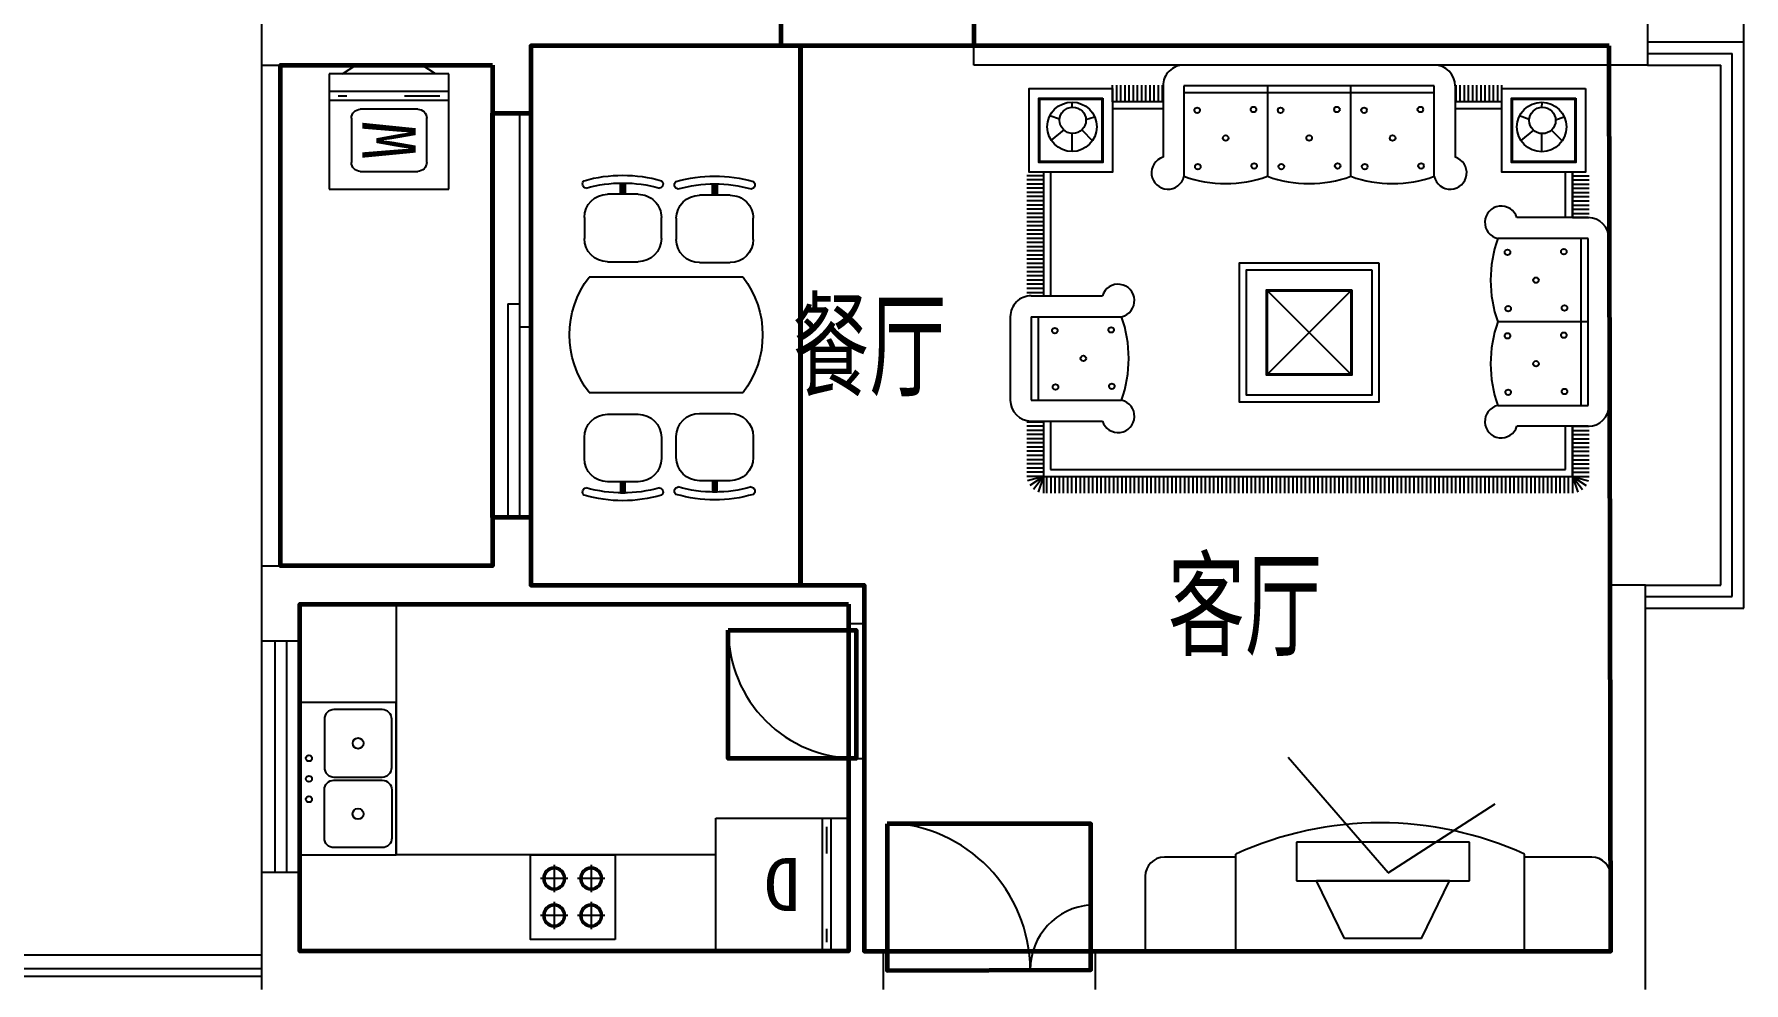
# Model space of a CAD drawing. Extents: x -405402 to -369797, y -543589 to -514104.
# Drawn here: x -385977 to -377097, y -524069 to -519144 of the extents above; entities that cross this region are included whole.
import ezdxf
from ezdxf.enums import TextEntityAlignment as Align

# ---------------------------------------------------------------- set-up
doc = ezdxf.new("R2010")
doc.units = 0
doc.header["$LTSCALE"] = 1000
doc.header["$MEASUREMENT"] = 0
doc.layers.get('0').update_dxf_attribs({"linetype": 'CONTINUOUS'})
for name, color, linetype in [('ARCH', 2, 'CONTINUOUS'), ('CTEXT', 4, 'CONTINUOUS'), ('DIM', 3, 'CONTINUOUS'), ('DIM1', 2, 'CONTINUOUS'), ('JJ', 31, 'CONTINUOUS'), ('PWINDOW', 2, 'CONTINUOUS'), ('UTIL', 4, 'CONTINUOUS'), ('WALL', 2, 'CONTINUOUS'), ('WIN', 4, 'CONTINUOUS'), ('WINDOW', 3, 'CONTINUOUS'), ('WINDOW_TEXT', 7, 'CONTINUOUS')]:
    doc.layers.add(name, color=color, linetype=linetype)
for name, color, linetype, lineweight in [('GT_厨房', 4, 'CONTINUOUS', 60), ('GT_客厅', 2, 'CONTINUOUS', 60), ('GT_过道', 30, 'CONTINUOUS', 60), ('GT_门', 245, 'CONTINUOUS', 60), ('GT_阳台', 6, 'CONTINUOUS', 60), ('GT_餐厅', 3, 'CONTINUOUS', 60)]:
    doc.layers.add(name, color=color, linetype=linetype, lineweight=lineweight)
doc.layers.get('DIM').off()
doc.styles.add('_FSD', font='simplex.shx', dxfattribs={"width": 0.8, "bigfont": 'hztxt0.shx'})
doc.styles.add('ATT', font='TXT')
doc.styles.add('DIM_FONT', font='ROMAND.shx', dxfattribs={"width": 0.7})
doc.styles.add('SIMPLEX', font='SIMPLEX.SHX')

# ---------------------------------------------------------------- blocks, each defined once
blk = doc.blocks.new('A$C02A60504')
at = {"layer": 'JJ'}
for p, q in [((305.5, 954.6, -9267), (195.5, 954.6, -9267)), ((533.4, 101.6, -9267), (533.4, 901.6, -9267)), ((1133.4, 901.6, -9267), (1133.4, 101.6, -9267)), ((1328.1, 954.6, -9267), (1438.1, 954.6, -9267)), ((75.5, 834.6, -9267), (75.5, 674.6, -9267)), ((425.5, 674.6, -9267), (425.5, 834.6, -9267)), ((1208.1, 674.6, -9267), (1208.1, 834.6, -9267)), ((1558.1, 834.6, -9267), (1558.1, 674.6, -9267)), ((17.9, 767.2, -9267), (74.7, 767.2, -9267)), ((17.9, 742.5, -9267), (17.9, 767.2, -9267)), ((74.7, 742.5, -9267), (17.9, 742.5, -9267)), ((74.7, 767.2, -9267), (74.7, 742.5, -9267)), ((1558.9, 767.2, -9267), (1558.9, 742.5, -9267)), ((1615.7, 767.2, -9267), (1558.9, 767.2, -9267)), ((1558.9, 742.5, -9267), (1615.7, 742.5, -9267)), ((1615.7, 742.5, -9267), (1615.7, 767.2, -9267)), ((195.5, 554.6, -9267), (305.5, 554.6, -9267)), ((1438.1, 554.6, -9267), (1328.1, 554.6, -9267)), ((300.8, 477.2, -9267), (190.8, 477.2, -9267)), ((1332.8, 477.2, -9267), (1442.8, 477.2, -9267)), ((70.8, 357.2, -9267), (70.8, 197.2, -9267)), ((420.8, 197.2, -9267), (420.8, 357.2, -9267)), ((1212.8, 197.2, -9267), (1212.8, 357.2, -9267)), ((1562.8, 357.2, -9267), (1562.8, 197.2, -9267)), ((13.2, 265.1, -9267), (13.2, 289.8, -9267)), ((13.2, 289.8, -9267), (70, 289.8, -9267)), ((70, 289.8, -9267), (70, 265.1, -9267)), ((1620.4, 289.8, -9267), (1563.6, 289.8, -9267)), ((1563.6, 289.8, -9267), (1563.6, 265.1, -9267)), ((1620.4, 265.1, -9267), (1620.4, 289.8, -9267)), ((70, 265.1, -9267), (13.2, 265.1, -9267)), ((1563.6, 265.1, -9267), (1620.4, 265.1, -9267)), ((190.8, 77.2, -9267), (300.8, 77.2, -9267)), ((1442.8, 77.2, -9267), (1332.8, 77.2, -9267))]:
    blk.add_line(p, q, dxfattribs=at)
for centre, radius, start, end in [((833.4, 509.8, -9267), 493.5, 52.56422, 127.43578), ((716.2, 754.2, -9267), 739.3, 164.21814, 195.78186), ((21.6, 941.6, -9267), 21.8, 7.50476, 140.93151), ((716.2, 754.2, -9267), 699.3, 164.21814, 195.78186), ((195.5, 834.6, -9267), 120, 90, 180), ((305.5, 834.6, -9267), 120, 0, 90), ((1328.1, 834.6, -9267), 120, 90, 180), ((1438.1, 834.6, -9267), 120, 360, 90), ((1612, 941.6, -9267), 21.8, 39.06849, 172.49524), ((917.5, 754.2, -9267), 699.3, 344.21814, 15.78186), ((917.5, 754.2, -9267), 739.3, 344.21814, 15.78186), ((195.5, 674.6, -9267), 120, 180, 270), ((305.5, 674.6, -9267), 120, 270, 0), ((1328.1, 674.6, -9267), 120, 180, 270), ((1438.1, 674.6, -9267), 120, 270, 360), ((21.6, 566.9, -9267), 21.8, 219.06849, 352.49524), ((1612, 566.9, -9267), 21.8, 187.50476, 320.93151), ((711.5, 276.8, -9267), 739.3, 164.21814, 195.78186), ((16.9, 464.2, -9267), 21.8, 7.50476, 140.93151), ((711.5, 276.8, -9267), 699.3, 164.21814, 195.78186), ((190.8, 357.2, -9267), 120, 90, 180), ((300.8, 357.2, -9267), 120, 0, 90), ((1332.8, 357.2, -9267), 120, 90, 180), ((1442.8, 357.2, -9267), 120, 360, 90), ((1616.7, 464.2, -9267), 21.8, 39.06849, 172.49524), ((922.2, 276.8, -9267), 699.3, 344.21814, 15.78186), ((922.2, 276.8, -9267), 739.3, 344.21814, 15.78186), ((190.8, 197.2, -9267), 120, 180, 270), ((300.8, 197.2, -9267), 120, 270, 0), ((1332.8, 197.2, -9267), 120, 180, 270), ((1442.8, 197.2, -9267), 120, 270, 360), ((833.4, 493.5, -9267), 493.5, 232.56422, 307.43578), ((16.9, 89.5, -9267), 21.8, 219.06849, 352.49524), ((1616.7, 89.5, -9267), 21.8, 187.50476, 320.93151)]:
    blk.add_arc(centre, radius, start, end, dxfattribs=at)
for points in [[(17.9, 742.5, -9267), (17.9, 767.2, -9267), (74.7, 742.5, -9267), (74.7, 767.2, -9267)], [(1615.7, 742.5, -9267), (1615.7, 767.2, -9267), (1558.9, 742.5, -9267), (1558.9, 767.2, -9267)], [(13.2, 265.1, -9267), (13.2, 289.8, -9267), (70, 265.1, -9267), (70, 289.8, -9267)], [(1620.4, 265.1, -9267), (1620.4, 289.8, -9267), (1563.6, 265.1, -9267), (1563.6, 289.8, -9267)]]:
    blk.add_solid(points, dxfattribs=at)
blk = doc.blocks.new('A$C431C2F8F')
at = {"layer": 'JJ', "rotation": 90}
blk.add_blockref('A$C02A60504', (1003.3, 0, -9267), dxfattribs=at)
blk = doc.blocks.new('SFJ15')
at = {"layer": 'JJ', "color": 252}
for p, q in [((-3198.4, 2248.2), (-3251.2, 2316.9)), ((-3198.4, 2248.2), (-3226.3, 2330.2)), ((-3198.4, 2248.2), (-3198.4, 2334.9)), ((-3176.8, 2248.2), (-3176.8, 2334.9)), ((-3155.1, 2248.2), (-3155.1, 2334.9)), ((-3133.4, 2248.2), (-3133.4, 2334.9)), ((-3111.7, 2248.2), (-3111.7, 2334.9)), ((-3090.1, 2248.2), (-3090.1, 2334.9)), ((-3068.4, 2248.2), (-3068.4, 2334.9)), ((-3046.7, 2248.2), (-3046.7, 2334.9)), ((-3025, 2248.2), (-3025, 2334.9)), ((-3003.4, 2248.2), (-3003.4, 2334.9)), ((-2981.7, 2248.2), (-2981.7, 2334.9)), ((-2960, 2248.2), (-2960, 2334.9)), ((-2938.3, 2248.2), (-2938.3, 2334.9)), ((-2916.7, 2248.2), (-2916.7, 2334.9)), ((-2895, 2248.2), (-2895, 2334.9)), ((-2873.3, 2248.2), (-2873.3, 2334.9)), ((-2851.6, 2248.2), (-2851.6, 2334.9)), ((-2830, 2248.2), (-2830, 2334.9)), ((-2808.3, 2248.2), (-2808.3, 2334.9)), ((-2786.6, 2248.2), (-2786.6, 2334.9)), ((-2764.9, 2248.2), (-2764.9, 2334.9)), ((-2743.3, 2248.2), (-2743.3, 2334.9)), ((-2721.6, 2248.2), (-2721.6, 2334.9)), ((-2699.9, 2248.2), (-2699.9, 2334.9)), ((-2678.2, 2248.2), (-2678.2, 2334.9)), ((-2656.6, 2248.2), (-2656.6, 2334.9)), ((-2634.9, 2248.2), (-2634.9, 2334.9)), ((-2613.2, 2248.2), (-2613.2, 2334.9)), ((-2591.5, 2248.2), (-2591.5, 2334.9)), ((-2569.9, 2248.2), (-2569.9, 2334.9)), ((-2548.2, 2248.2), (-2548.2, 2334.9)), ((-2526.5, 2248.2), (-2526.5, 2334.9)), ((-2504.8, 2248.2), (-2504.8, 2334.9)), ((-2483.2, 2248.2), (-2483.2, 2334.9)), ((-2461.5, 2248.2), (-2461.5, 2334.9)), ((-2439.8, 2248.2), (-2439.8, 2334.9)), ((-2418.1, 2248.2), (-2418.1, 2334.9)), ((-2396.5, 2248.2), (-2396.5, 2334.9)), ((-2374.8, 2248.2), (-2374.8, 2334.9)), ((-2353.1, 2248.2), (-2353.1, 2334.9)), ((-2331.4, 2248.2), (-2331.4, 2334.9)), ((-2309.8, 2248.2), (-2309.8, 2334.9)), ((-2288.1, 2248.2), (-2288.1, 2334.9)), ((-2266.4, 2248.2), (-2266.4, 2334.9)), ((-2244.7, 2248.2), (-2244.7, 2334.9)), ((-2223.1, 2248.2), (-2223.1, 2334.9)), ((-2201.4, 2248.2), (-2201.4, 2334.9)), ((-2179.7, 2248.2), (-2179.7, 2334.9)), ((-2158, 2248.2), (-2158, 2334.9)), ((-2136.4, 2248.2), (-2136.4, 2334.9)), ((-2114.7, 2248.2), (-2114.7, 2334.9)), ((-2093, 2248.2), (-2093, 2334.9)), ((-2071.3, 2248.2), (-2071.3, 2334.9)), ((-2049.7, 2248.2), (-2049.7, 2334.9)), ((-2028, 2248.2), (-2028, 2334.9)), ((-2006.3, 2248.2), (-2006.3, 2334.9)), ((-1984.6, 2248.2), (-1984.6, 2334.9)), ((-1963, 2248.2), (-1963, 2334.9)), ((-1941.3, 2248.2), (-1941.3, 2334.9)), ((-1919.6, 2248.2), (-1919.6, 2334.9)), ((-1897.9, 2248.2), (-1897.9, 2334.9)), ((-1876.3, 2248.2), (-1876.3, 2334.9)), ((-1854.6, 2248.2), (-1854.6, 2334.9)), ((-1832.9, 2248.2), (-1832.9, 2334.9)), ((-1811.2, 2248.2), (-1811.2, 2334.9)), ((-1789.6, 2248.2), (-1789.6, 2334.9)), ((-1767.9, 2248.2), (-1767.9, 2334.9)), ((-1746.2, 2248.2), (-1746.2, 2334.9)), ((-1724.5, 2248.2), (-1724.5, 2334.9)), ((-1702.9, 2248.2), (-1702.9, 2334.9)), ((-1681.2, 2248.2), (-1681.2, 2334.9)), ((-1659.5, 2248.2), (-1659.5, 2334.9)), ((-1637.8, 2248.2), (-1637.8, 2334.9)), ((-1616.2, 2248.2), (-1616.2, 2334.9)), ((-1594.5, 2248.2), (-1594.5, 2334.9)), ((-1572.8, 2248.2), (-1572.8, 2334.9)), ((-1551.1, 2248.2), (-1551.1, 2334.9)), ((-1529.5, 2248.2), (-1529.5, 2334.9)), ((-1507.8, 2248.2), (-1507.8, 2334.9)), ((-1486.1, 2248.2), (-1486.1, 2334.9)), ((-1464.4, 2248.2), (-1464.4, 2334.9)), ((-1442.8, 2248.2), (-1442.8, 2334.9)), ((-1421.1, 2248.2), (-1421.1, 2334.9)), ((-1399.4, 2248.2), (-1399.4, 2334.9)), ((-1377.7, 2248.2), (-1377.7, 2334.9)), ((-1356.1, 2248.2), (-1356.1, 2334.9)), ((-1334.4, 2248.2), (-1334.4, 2334.9)), ((-1312.7, 2248.2), (-1312.7, 2334.9)), ((-1291, 2248.2), (-1291, 2334.9)), ((-1269.4, 2248.2), (-1269.4, 2334.9)), ((-1247.7, 2248.2), (-1247.7, 2334.9)), ((-1226, 2248.2), (-1226, 2334.9)), ((-1204.3, 2248.2), (-1204.3, 2334.9)), ((-1182.7, 2248.2), (-1182.7, 2334.9)), ((-1161, 2248.2), (-1161, 2334.9)), ((-1139.3, 2248.2), (-1139.3, 2334.9)), ((-1117.6, 2248.2), (-1117.6, 2334.9)), ((-1096, 2248.2), (-1096, 2334.9)), ((-1074.3, 2248.2), (-1074.3, 2334.9)), ((-1052.6, 2248.2), (-1052.6, 2334.9)), ((-1030.9, 2248.2), (-1030.9, 2334.9)), ((-1009.3, 2248.2), (-1009.3, 2334.9)), ((-987.6, 2248.2), (-987.6, 2334.9)), ((-965.9, 2248.2), (-965.9, 2334.9)), ((-944.2, 2248.2), (-944.2, 2334.9)), ((-922.6, 2248.2), (-922.6, 2334.9)), ((-900.9, 2248.2), (-900.9, 2334.9)), ((-879.2, 2248.2), (-879.2, 2334.9)), ((-857.5, 2248.2), (-857.5, 2334.9)), ((-835.9, 2248.2), (-835.9, 2334.9)), ((-814.2, 2248.2), (-814.2, 2334.9)), ((-792.5, 2248.2), (-792.5, 2334.9)), ((-770.8, 2248.2), (-770.8, 2334.9)), ((-749.2, 2248.2), (-749.2, 2334.9)), ((-727.5, 2248.2), (-727.5, 2334.9)), ((-705.8, 2248.2), (-705.8, 2334.9)), ((-684.1, 2248.2), (-684.1, 2334.9)), ((-662.5, 2248.2), (-662.5, 2334.9)), ((-640.8, 2248.2), (-640.8, 2334.9)), ((-619.1, 2248.2), (-619.1, 2334.9)), ((-597.4, 2248.2), (-597.4, 2334.9)), ((-575.8, 2248.2), (-575.8, 2334.9)), ((-554.1, 2248.2), (-554.1, 2334.9)), ((-532.4, 2248.2), (-532.4, 2334.9)), ((-510.7, 2248.2), (-510.7, 2334.9)), ((-489.1, 2248.2), (-489.1, 2334.9)), ((-467.4, 2248.2), (-467.4, 2334.9)), ((-452, 2248.2), (-452, 2334.9)), ((-452, 2248.2), (-424.2, 2330.2)), ((-452, 2248.2), (-399.2, 2316.9)), ((-3198.4, 2248.2), (-3285.1, 2248.2)), ((-3198.4, 2226.5), (-3285.1, 2226.5)), ((-3198.4, 2248.2), (-3282.2, 2270.6)), ((-3198.4, 2248.2), (-3270.5, 2296.3)), ((-3198.4, 1988.4), (-3198.4, 2248.2)), ((-3198.4, 2248.2), (-3198.4, 1988.4)), ((-452, 2248.2), (-3198.4, 2248.2)), ((-452, 2248.2), (-379.9, 2296.3)), ((-452, 2248.2), (-368.3, 2270.6)), ((-452, 2248.2), (-365.3, 2248.2)), ((-452, 1961), (-452, 2248.2)), ((-452, 2226.5), (-365.3, 2226.5)), ((-3198.4, 2204.8), (-3285.1, 2204.8)), ((-3198.4, 2183.1), (-3285.1, 2183.1)), ((-3198.4, 2161.5), (-3285.1, 2161.5)), ((-3198.4, 2139.8), (-3285.1, 2139.8)), ((-3162.3, 2212), (-3162.3, 1988.4)), ((-488.2, 2212), (-3162.3, 2212)), ((-488.2, 1961), (-488.2, 2212)), ((-452, 2204.8), (-365.3, 2204.8)), ((-452, 2183.1), (-365.3, 2183.1)), ((-452, 2161.5), (-365.3, 2161.5)), ((-452, 2139.8), (-365.3, 2139.8)), ((-3198.4, 2118.1), (-3285.1, 2118.1)), ((-3198.4, 2096.4), (-3285.1, 2096.4)), ((-3198.4, 2074.8), (-3285.1, 2074.8)), ((-3198.4, 2053.1), (-3285.1, 2053.1)), ((-452, 2118.1), (-365.3, 2118.1)), ((-452, 2096.4), (-365.3, 2096.4)), ((-452, 2074.8), (-365.3, 2074.8)), ((-452, 2053.1), (-365.3, 2053.1)), ((-3198.4, 2031.4), (-3285.1, 2031.4)), ((-3198.4, 2009.7), (-3285.1, 2009.7)), ((-3198.4, 1988.1), (-3285.1, 1988.1)), ((-3280.4, 1988.4), (-2910.4, 1988.4)), ((-387.2, 1961), (-757.2, 1961)), ((-452, 2031.4), (-365.3, 2031.4)), ((-452, 2009.7), (-365.3, 2009.7)), ((-452, 1988.1), (-365.3, 1988.1)), ((-452, 1966.4), (-365.3, 1966.4)), ((-3388.7, 1880), (-3388.7, 1013)), ((-2810.7, 1880), (-3280.4, 1880)), ((-3280.4, 1880), (-3280.4, 1013)), ((-3244.2, 1880), (-3244.2, 1013)), ((-387.2, 1852.6), (-856.8, 1852.6)), ((-423.3, 1419.1), (-423.3, 1852.6)), ((-387.2, 1419.1), (-387.2, 1852.6)), ((-278.8, 1419.1), (-278.8, 1852.6)), ((-2047.7, 1284.9), (-1614.2, 1718.4)), ((-1614.2, 1284.9), (-2047.7, 1718.4)), ((-3280.4, 1446.5), (-2810.7, 1446.5)), ((-387.2, 1419.1), (-856.8, 1419.1)), ((-387.2, 1310.7), (-757.2, 1310.7)), ((-488.2, 668.2), (-488.2, 1310.7)), ((-452, 668.2), (-452, 1310.7)), ((-452, 1294.5), (-365.3, 1294.5)), ((-452, 1272.8), (-365.3, 1272.8)), ((-452, 1251.1), (-365.3, 1251.1)), ((-452, 1229.4), (-365.3, 1229.4)), ((-452, 1207.8), (-365.3, 1207.8)), ((-452, 1186.1), (-365.3, 1186.1)), ((-452, 1164.4), (-365.3, 1164.4)), ((-452, 1142.7), (-365.3, 1142.7)), ((-452, 1121.1), (-365.3, 1121.1)), ((-452, 1099.4), (-365.3, 1099.4)), ((-452, 1077.7), (-365.3, 1077.7)), ((-3280.4, 1013), (-2810.7, 1013)), ((-452, 1056), (-365.3, 1056)), ((-452, 1034.4), (-365.3, 1034.4)), ((-452, 1012.7), (-365.3, 1012.7)), ((-452, 991), (-365.3, 991)), ((-3198.4, 904.3), (-3285.1, 904.3)), ((-3280.4, 904.7), (-2910.4, 904.7)), ((-3198.4, 668.2), (-3198.4, 904.7)), ((-3198.4, 904.7), (-3198.4, 668.2)), ((-3162.3, 904.7), (-3162.3, 668.2)), ((-452, 969.3), (-365.3, 969.3)), ((-452, 947.7), (-365.3, 947.7)), ((-452, 926), (-365.3, 926)), ((-452, 904.3), (-365.3, 904.3)), ((-3198.4, 882.6), (-3285.1, 882.6)), ((-3198.4, 861), (-3285.1, 861)), ((-3198.4, 839.3), (-3285.1, 839.3)), ((-3198.4, 817.6), (-3285.1, 817.6)), ((-452, 882.6), (-365.3, 882.6)), ((-452, 861), (-365.3, 861)), ((-452, 839.3), (-365.3, 839.3)), ((-452, 817.6), (-365.3, 817.6)), ((-3198.4, 795.9), (-3285.1, 795.9)), ((-3198.4, 774.3), (-3285.1, 774.3)), ((-3198.4, 752.6), (-3285.1, 752.6)), ((-3198.4, 730.9), (-3285.1, 730.9)), ((-452, 795.9), (-365.3, 795.9)), ((-452, 774.3), (-365.3, 774.3)), ((-452, 752.6), (-365.3, 752.6)), ((-452, 730.9), (-365.3, 730.9)), ((-3198.4, 709.2), (-3285.1, 709.2)), ((-3198.4, 687.6), (-3285.1, 687.6)), ((-2481.1, 690.5), (-2481.1, 220.9)), ((-2047.6, 690.5), (-2047.6, 220.9)), ((-1614.1, 220.9), (-1614.1, 690.5)), ((-1180.6, 220.9), (-1180.6, 690.5)), ((-452, 709.2), (-365.3, 709.2)), ((-452, 687.6), (-365.3, 687.6)), ((-3038.7, 466.4), (-3037.6, 559.4)), ((-2589.5, 220.9), (-2589.5, 590.9)), ((-1072.3, 220.9), (-1072.3, 590.9)), ((-599.1, 465.4), (-598, 558.4)), ((-3091.3, 451.8), (-3145, 506.7)), ((-2996.3, 450.6), (-2931.4, 504.2)), ((-651.7, 450.8), (-705.4, 505.8)), ((-556.7, 449.7), (-491.7, 503.3)), ((-3111.2, 397.1), (-3156.2, 381.6)), ((-2974.6, 394.6), (-2924, 377)), ((-671.6, 396.1), (-716.6, 380.7)), ((-535, 393.6), (-484.4, 376.1)), ((-3040.2, 334.4), (-3040.6, 305.8)), ((-2832.7, 340.5), (-2589.5, 340.5)), ((-2832.7, 304.4), (-2832.7, 217.7)), ((-2832.7, 304.4), (-2589.5, 304.4)), ((-2811, 304.4), (-2811, 217.7)), ((-2789.4, 304.4), (-2789.4, 217.7)), ((-2767.7, 304.4), (-2767.7, 217.7)), ((-2746, 304.4), (-2746, 217.7)), ((-2724.3, 304.4), (-2724.3, 217.7)), ((-2702.7, 304.4), (-2702.7, 217.7)), ((-2681, 304.4), (-2681, 217.7)), ((-2659.3, 304.4), (-2659.3, 217.7)), ((-2637.6, 304.4), (-2637.6, 217.7)), ((-2616, 304.4), (-2616, 217.7)), ((-2594.3, 304.4), (-2594.3, 217.7)), ((-1072.3, 340.5), (-810, 340.5)), ((-1072.3, 304.4), (-810, 304.4)), ((-1070.1, 304.4), (-1070.1, 217.7)), ((-1048.4, 304.4), (-1048.4, 217.7)), ((-1026.8, 304.4), (-1026.8, 217.7)), ((-1005.1, 304.4), (-1005.1, 217.7)), ((-983.4, 304.4), (-983.4, 217.7)), ((-961.7, 304.4), (-961.7, 217.7)), ((-940.1, 304.4), (-940.1, 217.7)), ((-918.4, 304.4), (-918.4, 217.7)), ((-896.7, 304.4), (-896.7, 217.7)), ((-875, 304.4), (-875, 217.7)), ((-853.4, 304.4), (-853.4, 217.7)), ((-831.7, 304.4), (-831.7, 217.7)), ((-810, 304.4), (-810, 217.7)), ((-600.6, 333.5), (-600.9, 304.8)), ((-2481.1, 257), (-1180.6, 257)), ((-2481.1, 220.9), (-1180.6, 220.9)), ((-2481.1, 112.5), (-1180.6, 112.5))]:
    blk.add_line(p, q, dxfattribs=at)
for points in [[(-2192.2, 1140.4), (-2192.2, 1862.9), (-1469.7, 1862.9), (-1469.7, 1140.4)], [(-2156.1, 1176.5), (-2156.1, 1826.8), (-1505.8, 1826.8), (-1505.8, 1176.5)], [(-2052.7, 1279.9), (-2052.7, 1723.4), (-1609.2, 1723.4), (-1609.2, 1279.9)], [(-2047.7, 1284.9), (-2047.7, 1718.4), (-1614.2, 1718.4), (-1614.2, 1284.9)], [(-3266.2, 234.7), (-3266.2, 668.2), (-2832.7, 668.2), (-2832.7, 234.7)], [(-810, 234.7), (-810, 668.2), (-376.5, 668.2), (-376.5, 234.7)], [(-3216.2, 284.7), (-3216.2, 618.2), (-2882.7, 618.2), (-2882.7, 284.7)], [(-3211.2, 289.7), (-3211.2, 613.2), (-2887.7, 613.2), (-2887.7, 289.7)], [(-760, 284.7), (-760, 618.2), (-426.5, 618.2), (-426.5, 284.7)], [(-755, 289.7), (-755, 613.2), (-431.5, 613.2), (-431.5, 289.7)]]:
    blk.add_lwpolyline(points, close=True, dxfattribs=at)
for centre, radius in [((-3157.5, 1807.8), 14.4), ((-2864.9, 1811.4), 14.4), ((-806.2, 1780.3), 14.4), ((-513.6, 1784), 14.4), ((-3009.4, 1663.3), 14.4), ((-658.1, 1635.8), 14.4), ((-3153.9, 1515.2), 14.4), ((-2861.3, 1518.8), 14.4), ((-802.6, 1487.7), 14.4), ((-510, 1491.3), 14.4), ((-3157.5, 1374.3), 14.4), ((-2864.9, 1377.9), 14.4), ((-3009.4, 1229.8), 14.4), ((-3153.9, 1081.7), 14.4), ((-2861.3, 1085.3), 14.4), ((-2412.5, 636.3), 14.4), ((-2119.9, 639.9), 14.4), ((-1979, 636.3), 14.4), ((-1686.4, 639.9), 14.4), ((-1545.5, 636.3), 14.4), ((-1252.9, 639.9), 14.4), ((-3039, 434.2), 128.4), ((-599.4, 433.3), 128.4), ((-3042.8, 400.4), 68.4), ((-2264.4, 491.8), 14.4), ((-1830.9, 491.8), 14.4), ((-1397.4, 491.8), 14.4), ((-603.2, 399.5), 68.4), ((-2408.9, 343.7), 14.4), ((-2116.3, 347.3), 14.4), ((-1975.4, 343.7), 14.4), ((-1682.8, 347.3), 14.4), ((-1541.9, 343.7), 14.4), ((-1249.3, 347.3), 14.4)]:
    blk.add_circle(centre, radius, dxfattribs=at)
for centre, radius, start, end in [((-2829, 1963.2), 85.2, 282.40664, 162.79496), ((-3280.4, 1880), 108.4, 90, 180), ((-838.5, 1935.8), 85.2, 17.20504, 257.59336), ((-387.2, 1852.6), 108.4, 0, 90), ((-3423.8, 1663.3), 650.2, 340.52878, 19.47122), ((-243.8, 1635.8), 650.2, 160.52878, 199.47122), ((-3423.8, 1229.8), 650.2, 340.52878, 19.47122), ((-838.5, 1335.9), 85.2, 102.40664, 342.79496), ((-387.2, 1419.1), 108.4, 270, 0), ((-3280.4, 1013), 108.4, 180, 270), ((-2829, 929.9), 85.2, 197.20504, 77.59336), ((-2564.3, 672.2), 85.2, 12.40664, 252.79496), ((-2264.4, 77.4), 650.2, 70.52878, 109.47122), ((-1830.9, 77.4), 650.2, 70.52878, 109.47122), ((-1397.4, 77.4), 650.2, 70.52878, 109.47122), ((-1097.4, 672.2), 85.2, 287.20504, 167.59336), ((-2481.1, 220.9), 108.4, 180, 270), ((-1180.6, 220.9), 108.4, 270, 0)]:
    blk.add_arc(centre, radius, start, end, dxfattribs=at)
blk = doc.blocks.new('TV22')
at = {"layer": 'JJ', "color": 252}
for p, q in [((-1607.3, 999.7, 200), (-2128.1, 1599.3, 200)), ((-1607.3, 999.7, 200), (-1051.6, 1358.8, 200)), ((-2084.6, 1158.2, -400), (-2084.6, 958.2, -400)), ((-1184.6, 1158.2, -400), (-2084.6, 1158.2, -400)), ((-1184.6, 958.2, -400), (-1184.6, 1158.2, -400)), ((-2399.5, 1081.7, 200), (-2769.8, 1081.7, 200)), ((-2399.5, 596.3, 200), (-2399.5, 1097.2, 200)), ((-899.5, 596.3, 200), (-899.5, 1097.2, 200)), ((-550.8, 1081.7, 200), (-899.5, 1081.7, 200)), ((-2869.8, 981.7, 200), (-2869.4, 593.9, 200)), ((-450.4, 593.9, 200), (-450.8, 981.7, 200)), ((-2084.6, 958.2, -400), (-1184.6, 958.2, -400)), ((-1288.7, 958.2, -300), (-1980.4, 958.2, -300)), ((-1834.6, 658.2, -300), (-1980.4, 958.2, -300)), ((-1434.6, 658.2, -300), (-1288.7, 958.2, -300)), ((-1434.6, 658.2, -300), (-1834.6, 658.2, -300)), ((-2869.4, 593.9, 200), (-450.4, 593.9, 200))]:
    blk.add_line(p, q, dxfattribs=at)
for centre, radius, start, end in [((-1649.5, -554.7, 200), 1814.1, 65.58033, 114.41967), ((-2769.8, 981.7, 200), 100, 90, 180), ((-550.8, 981.7, 200), 100, 360, 90)]:
    blk.add_arc(centre, radius, start, end, dxfattribs=at)
blk = doc.blocks.new('M_A17ORW')
at = {"const_width": 0.02}
for points in [[(-0.481, -0.0014), (-0.481, -0.3084)], [(0.481, 0.0014), (0.481, -0.6906)]]:
    blk.add_lwpolyline(points, dxfattribs=at)
for centre, radius, start, end in [((-0.5008, -0.0026), 0.3067, 274.24917, 0.21013), ((0.5046, 0.0019), 0.6987, 180.27623, 268.06031)]:
    blk.add_arc(centre, radius, start, end)
blk = doc.blocks.new('2')
at = {"layer": 'DIM1', "color": 2}
for p, q in [((124, -194.9), (124, -53.1)), ((316, -194.9), (316, -53.1)), ((53.1, -124), (194.9, -124)), ((245.1, -124), (386.9, -124)), ((124, -386.9), (124, -245.1)), ((316, -386.9), (316, -245.1)), ((53.1, -316), (194.9, -316)), ((245.1, -316), (386.9, -316))]:
    blk.add_line(p, q, dxfattribs=at)
at = {"layer": 'UTIL', "color": 2}
blk.add_lwpolyline([(440, -440), (440, 0), (0, 0), (0, -440)], close=True, dxfattribs=at)
for centre, radius in [((124, -124), 58.3), ((124, -124), 50.3), ((316, -124), 58.3), ((316, -124), 50.3), ((124, -316), 58.3), ((124, -316), 50.3), ((316, -316), 58.3), ((316, -316), 50.3)]:
    blk.add_circle(centre, radius, dxfattribs=at)
blk = doc.blocks.new('11PDRY03')
at = {"color": 0, "linetype": 'ByBlock'}
for p, q in [((0, 30), (30, 30)), ((0, 0), (0, 30)), ((4, 0), (4, 30)), ((5, 25), (5, 28)), ((6, 0), (6, 30)), ((30, 30), (30, 0)), ((5, 2), (5, 8)), ((30, 0), (0, 0))]:
    blk.add_line(p, q, dxfattribs=at)
at = {"color": 0, "linetype": 'ByBlock', "style": 'ATT', "flags": 8}
blk.add_attdef('LABEL', text='', height=12, dxfattribs=at).set_placement((15, 15), align=Align.MIDDLE)
at = {"color": 0, "linetype": 'ByBlock', "style": 'ATT'}
for tag, p, flags in [('ITEM', (0, -13), 3), ('ROOM_NUMBER', (0, -22), 1), ('DEPTH', (0, -30), 3), ('WIDTH', (0, -38), 3)]:
    blk.add_attdef(tag, p, '', height=6, dxfattribs=dict(at, flags=flags))
blk = doc.blocks.new('DBX1')
at = {"layer": 'JJ', "xscale": 23, "yscale": 23, "zscale": 23}
blk.add_blockref('11PDRY03', (-736.1, 20.2), dxfattribs=at).add_auto_attribs({'LABEL': 'D'})
blk = doc.blocks.new('_DBLK')
blk.add_line((-0.45, 0), (-0.45, -0.95))
blk.add_arc((-0.45, 0), 0.95, 270, 0)
at = {"layer": 'WINDOW_TEXT', "style": 'SIMPLEX', "flags": 9}
blk.add_attdef('A', text='', height=1, dxfattribs=at).set_placement((0, 1.5), align=Align.MIDDLE)
blk = doc.blocks.new('SHC')
at = {"layer": 'PWINDOW'}
blk.add_lwpolyline([(-239.5, -59.8), (114, -413.4), (672.6, 145.2), (319.1, 498.8)], close=True, dxfattribs=at)
blk.add_lwpolyline([(-239.5, -59.8), (114, -413.4), (672.6, 145.2), (319.1, 498.8)], close=True, dxfattribs=at)
for points in [[(170.8, 100.1), (347.6, -76.6, 0.414214), (418.3, -76.6), (595.1, 100.1, 0.414214), (595.1, 170.8), (418.3, 347.6, 0.414214), (347.6, 347.6), (170.8, 170.8, 0.414214)], [(170.8, 100.1), (347.6, -76.6, 0.414214), (418.3, -76.6), (595.1, 100.1, 0.414214), (595.1, 170.8), (418.3, 347.6, 0.414214), (347.6, 347.6), (170.8, 170.8, 0.414214)], [(159.1, 88.4), (335.9, -88.4, -0.414214), (335.9, -159.1), (159.1, -335.9, -0.414214), (88.4, -335.9), (-88.4, -159.1, -0.414214), (-88.4, -88.4), (88.4, 88.4, -0.414214)], [(159.1, 88.4), (335.9, -88.4, -0.414214), (335.9, -159.1), (159.1, -335.9, -0.414214), (88.4, -335.9), (-88.4, -159.1, -0.414214), (-88.4, -88.4), (88.4, 88.4, -0.414214)]]:
    blk.add_lwpolyline(points, format="xyb", close=True, dxfattribs=at)
for centre, radius in [((147.8, 261.4), 15.8), ((72.1, 185.7), 15.8), ((-2.8, 110.8), 15.8), ((383, 135.5), 28), ((123.7, -123.7), 28), ((123.7, -123.7), 28)]:
    blk.add_circle(centre, radius, dxfattribs=at)
blk = doc.blocks.new('11PWSH03')
at = {"color": 0, "linetype": 'ByBlock'}
for p, q in [((0, 24), (-2, 21)), ((0, 0), (0, 27)), ((0, 27), (26, 27)), ((4, 0), (4, 27)), ((5, 23), (5, 25)), ((6, 0), (6, 27)), ((26, 27), (26, 0)), ((-2, 21), (-2, 6)), ((8, 7), (8, 20)), ((10, 22), (20, 22)), ((22, 20), (22, 7)), ((5, 2), (5, 10)), ((0, 3), (-2, 6)), ((20, 5), (10, 5)), ((26, 0), (0, 0))]:
    blk.add_line(p, q, dxfattribs=at)
for centre, start, end in [((10, 20), 90, 180), ((20, 20), 0, 90), ((10, 7), 180, 270), ((20, 7), 270, 0)]:
    blk.add_arc(centre, 2, start, end, dxfattribs=at)
at = {"color": 0, "linetype": 'ByBlock', "style": 'ATT', "flags": 8}
blk.add_attdef('LABEL', text='', height=12, dxfattribs=at).set_placement((15, 13.5), align=Align.MIDDLE)
at = {"color": 0, "linetype": 'ByBlock', "style": 'ATT'}
for tag, p, flags in [('ITEM', (-2, -14), 3), ('ROOM_NUMBER', (-2, -23), 1), ('DEPTH', (-2, -32), 3), ('WIDTH', (-2, -40.5), 3)]:
    blk.add_attdef(tag, p, '', height=6, dxfattribs=dict(at, flags=flags))
blk = doc.blocks.new('WW')
at = {"layer": 'JJ', "extrusion": (0, 0, -1)}
ref = blk.add_blockref('11PWSH03', (-339.5, 821.1), dxfattribs=dict(at, xscale=23, yscale=23, zscale=-23, rotation=270))
ref.add_attrib('LABEL', 'W', dxfattribs={"layer": '0', "color": 0, "height": 276, "rotation": 270, "style": 'ATT', "oblique": -180, "text_generation_flag": 4, "flags": 8}).set_placement((29, 476.1), align=Align.MIDDLE)
at = {"layer": 'JJ', "style": 'DIM_FONT', "oblique": -180, "text_generation_flag": 4, "width": 0.8, "flags": 9}
for tag, p in [('XSIZE', (-8.6, 518.5)), ('XSIZE', (-281.5, 223.1)), ('YSIZE', (-281.5, 223.1))]:
    blk.add_attdef(tag, p, '', height=0.5, rotation=270, dxfattribs=at)

msp = doc.modelspace()

# ---------------------------------------------------------------- linework, layer by layer
at = {"layer": 'GT_厨房'}
msp.add_lwpolyline([(-381746.7, -522104), (-381746.7, -523904), (-384596.7, -523904), (-384596.7, -522104), (-381746.7, -522104)], dxfattribs=at)
at = {"layer": 'GT_客厅'}
msp.add_lwpolyline([(-377796.7, -519204), (-381996.7, -519204), (-381996.7, -522004), (-381666.7, -522004), (-381666.7, -523904), (-377786.6, -523904), (-377796.7, -519204)], dxfattribs=at)
at = {"layer": 'GT_过道'}
msp.add_lwpolyline([(-381096.7, -517504), (-381096.7, -519204), (-382096.7, -519204), (-382096.7, -517504), (-381096.7, -517504)], dxfattribs=at)
at = {"layer": 'GT_门'}
for points in [[(-383596.7, -519554), (-383396.7, -519554), (-383396.7, -521654), (-383596.7, -521654), (-383596.7, -519554)], [(-382371.7, -522239), (-381706.7, -522239), (-381706.7, -522904), (-382371.7, -522904), (-382371.7, -522239)], [(-381545.8, -523244.3), (-381545.8, -524005.6), (-380487.7, -524002.4), (-380487.7, -523244.3), (-381545.8, -523244.3)]]:
    msp.add_lwpolyline(points, dxfattribs=at)
at = {"layer": 'GT_阳台'}
msp.add_lwpolyline([(-383596.7, -519304), (-383596.7, -521904), (-384696.7, -521904), (-384696.7, -519304), (-383596.7, -519304)], dxfattribs=at)
at = {"layer": 'GT_餐厅'}
msp.add_lwpolyline([(-381996.7, -519204), (-383396.7, -519204), (-383396.7, -522004), (-381996.7, -522004), (-381996.7, -519204)], dxfattribs=at)
at = {"layer": 'PWINDOW'}
for p, q in [((-377096.7, -519184), (-377096.7, -518104)), ((-384796.7, -519304), (-384796.7, -521904)), ((-384696.7, -519304), (-384696.7, -521904)), ((-377796.7, -522004.1), (-377796.7, -519304)), ((-383596.7, -521654), (-383596.7, -519554)), ((-384096.7, -522104), (-384096.7, -523404)), ((-381746.7, -522904), (-381746.7, -522204)), ((-382436.7, -523404), (-384096.7, -523404))]:
    msp.add_line(p, q, dxfattribs=at)
at = {"layer": 'WALL'}
for p, q in [((-377596.7, -516204.1), (-377596.7, -519304)), ((-384796.7, -518591.6), (-384796.7, -519304)), ((-382096.7, -519004), (-382096.7, -519204)), ((-381096.7, -519304), (-381096.7, -519004)), ((-383396.7, -519204), (-383396.7, -519554)), ((-383396.7, -519204), (-382096.7, -519204)), ((-384796.7, -519304), (-383596.7, -519304)), ((-383596.7, -519304), (-383596.7, -519554)), ((-383596.7, -519304), (-383596.7, -519554)), ((-377596.7, -519304), (-381096.7, -519304)), ((-383596.7, -519554), (-383396.7, -519554)), ((-383596.7, -521654), (-383596.7, -521904)), ((-383596.7, -521654), (-383396.7, -521654)), ((-383396.7, -521654), (-383396.7, -522004)), ((-384796.7, -521904), (-384796.7, -522294.1)), ((-384796.7, -521904), (-383596.7, -521904)), ((-383396.7, -522004), (-381666.7, -522004)), ((-381666.7, -522004), (-381666.7, -522204)), ((-377606.6, -522004.1), (-377786.6, -522004.1)), ((-377786.6, -522004.1), (-377786.6, -523904)), ((-377606.6, -524104), (-377606.6, -522004.1)), ((-384596.7, -522104), (-384596.7, -522294.1)), ((-384596.7, -522104), (-381746.7, -522104)), ((-381746.7, -522104), (-381746.7, -522204)), ((-381746.7, -522204), (-381666.7, -522204)), ((-384796.7, -522294.1), (-384596.7, -522294.1)), ((-381746.7, -522904), (-381666.7, -522904)), ((-381746.7, -522904), (-381746.7, -523904)), ((-381666.7, -522904), (-381666.7, -523904)), ((-384796.7, -523494.4), (-384796.7, -524104)), ((-384796.7, -523494.4), (-384596.7, -523494.4)), ((-384596.7, -523494.4), (-384596.7, -523904)), ((-381746.7, -523904), (-384596.7, -523904)), ((-381666.7, -523904), (-381566.7, -523904)), ((-381566.7, -523904), (-381566.7, -524104)), ((-380466.7, -523904), (-380466.7, -524104)), ((-380466.7, -523904), (-377786.6, -523904))]:
    msp.add_line(p, q, dxfattribs=at)
at = {"layer": 'WIN'}
for p, q in [((-377596.7, -519184), (-377096.7, -519184)), ((-377096.7, -522124.1), (-377096.7, -519184)), ((-377596.7, -519244), (-377156.7, -519244)), ((-377596.7, -519304), (-377216.7, -519304)), ((-377216.7, -522004.1), (-377216.7, -519304)), ((-377156.7, -522064.1), (-377156.7, -519244)), ((-383456.7, -519554), (-383456.7, -521654)), ((-383396.7, -519554), (-383396.7, -520664)), ((-383516.7, -520544), (-383516.7, -521654)), ((-383516.7, -520544), (-383456.7, -520544)), ((-383516.7, -520544), (-383456.7, -520544)), ((-383456.7, -520664), (-383396.7, -520664)), ((-377606.6, -522004.1), (-377216.7, -522004.1)), ((-377606.6, -522064.1), (-377156.7, -522064.1)), ((-377606.6, -522124.1), (-377096.7, -522124.1)), ((-384796.7, -522294.1), (-384796.7, -523494.4)), ((-384726.7, -522294.1), (-384726.7, -523494.4)), ((-384666.7, -522294.1), (-384666.7, -523494.4)), ((-384596.7, -522294.1), (-384596.7, -523494.4)), ((-386996.7, -523924), (-384796.7, -523924)), ((-386996.7, -523994), (-384796.7, -523994)), ((-386996.7, -524034), (-384796.7, -524034))]:
    msp.add_line(p, q, dxfattribs=at)

# ---------------------------------------------------------------- block references
at = {"rotation": 180}
msp.add_blockref('DBX1', (-382482.8, -523193.8), dxfattribs=at)
at = {"layer": 'ARCH'}
msp.add_blockref('WW', (-384162.7, -520171.1), dxfattribs=at)
at = {"layer": 'DIM', "rotation": 44.99999999999515}
msp.add_blockref('SHC', (-384469.7, -523192.3), dxfattribs=at)
at = {"layer": 'JJ', "rotation": 180}
msp.add_blockref('SFJ15', (-381185.5, -519191.5), dxfattribs=at)
at = {"layer": 'JJ', "xscale": -1}
msp.add_blockref('A$C431C2F8F', (-382193.2, -521538.1), dxfattribs=at)
at = {"layer": 'JJ'}
msp.add_blockref('TV22', (-377336.2, -524497.9, -200), dxfattribs=at)
at = {"layer": 'WINDOW'}
for name, p, xscale, yscale, zscale, rotation in [('_DBLK', (-381706.7, -522554), 700, 700, 700, 270), ('M_A17ORW', (-381016.7, -524004), 1100, 1100, 1100, 180)]:
    msp.add_blockref(name, p, dxfattribs=dict(at, xscale=xscale, yscale=yscale, zscale=zscale, rotation=rotation))
at = {"layer": 'WINDOW', "xscale": -1, "rotation": 90}
msp.add_blockref('2', (-383399.7, -523404), dxfattribs=at)

# ---------------------------------------------------------------- texts
at = {"layer": 'CTEXT', "style": '_FSD', "width": 0.8}
for s, p in [('餐厅', (-382039.4, -521025.9)), ('客厅', (-380088.6, -522373.7))]:
    msp.add_text(s, height=500, dxfattribs=at).set_placement(p)

doc.saveas('drawing.dxf')
